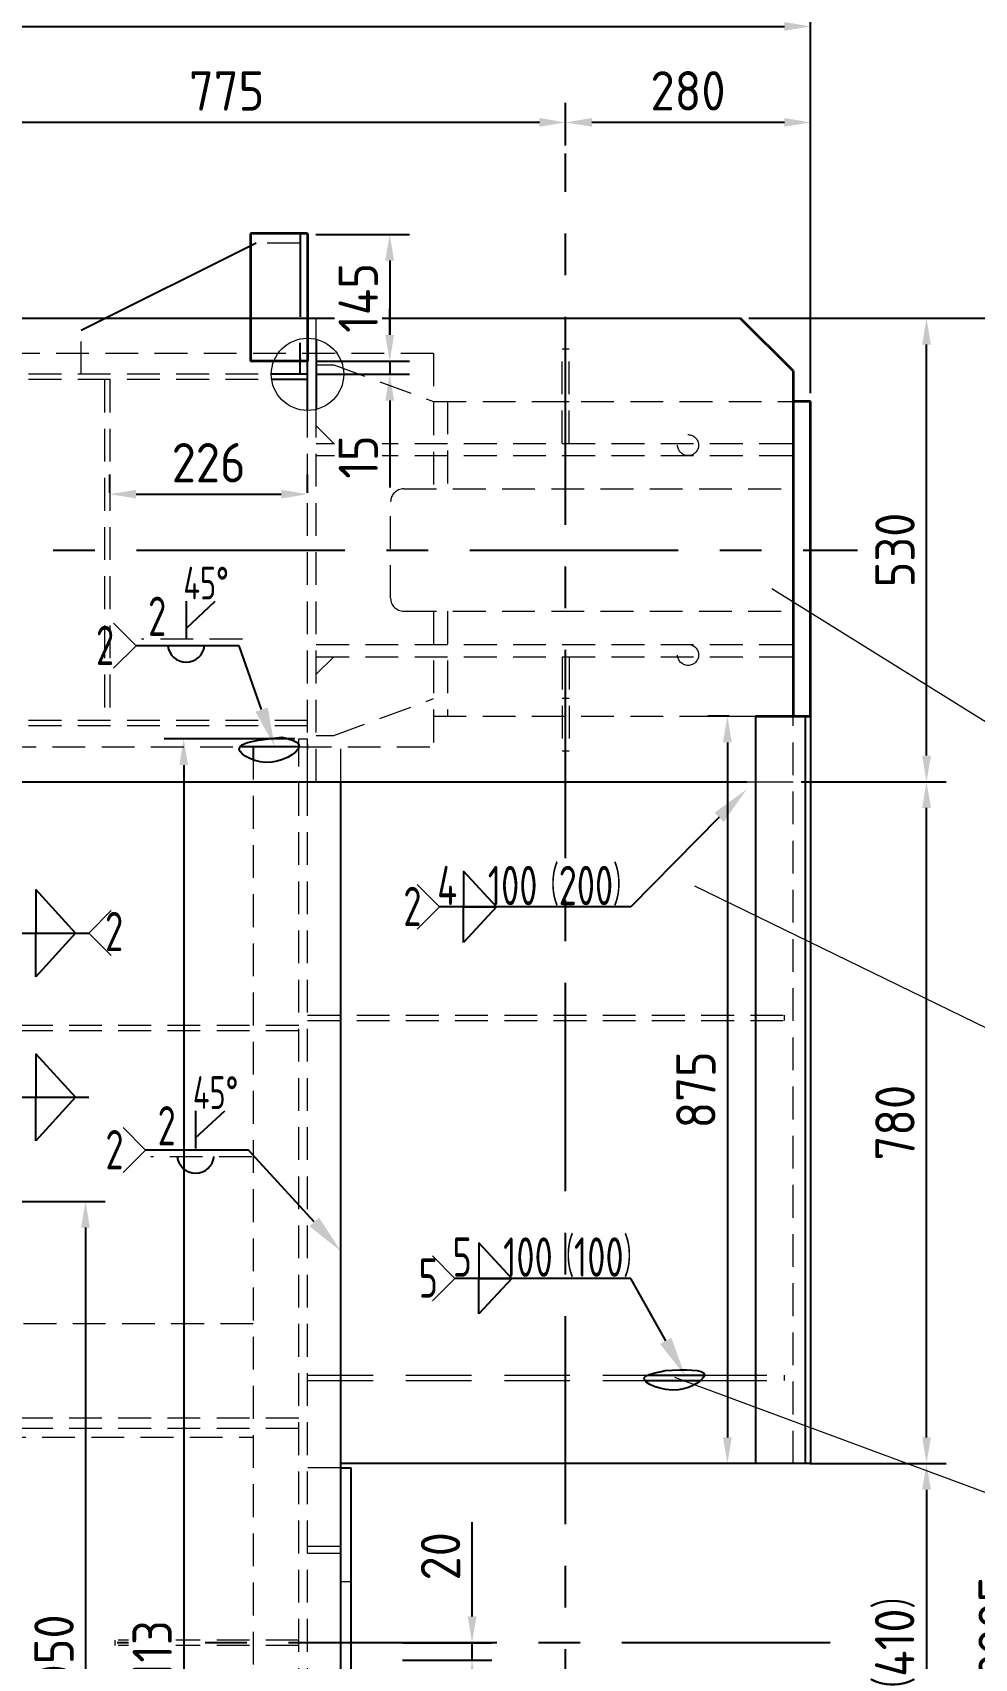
# Model space of a CAD drawing. Header units: millimetres. Extents: x 1747 to 2588, y -325 to 269.
# Drawn here: x 1989.5 to 2061.3, y 24 to 148 of the extents above; entities that cross this region are included whole.
import ezdxf
from ezdxf import colors
from ezdxf.entities.mleader import LeaderData, LeaderLine
from ezdxf.math import Vec2, Vec3

# ---------------------------------------------------------------- set-up
doc = ezdxf.new("R2010")
doc.units = ezdxf.units.MM
for name, pattern in [('CENTER', [50.8, 31.75, -6.35, 6.35, -6.35]), ('DASHED', [0.75, 0.5, -0.25]), ('DASHED2', [9.525, 6.35, -3.175]), ('PHANTOM', [2.5, 1.25, -0.25, 0.25, -0.25, 0.25, -0.25])]:
    doc.linetypes.add(name, pattern=pattern)
for name, color, linetype, lineweight in [('1粗实线', 7, 'Continuous', 35), ('4虚线', 2, 'DASHED', 18), ('5双点画线', 4, 'PHANTOM', 18), ('6标注', 6, 'Continuous', 18), ('虚线', 3, 'DASHED2', 25)]:
    doc.layers.add(name, color=color, linetype=linetype, lineweight=lineweight)
doc.layers.add('2细实线', color=3, linetype='Continuous')
doc.layers.add('3中心线', color=1, linetype='CENTER')
doc.styles.get("Standard").update_dxf_attribs({"font": 'ISOCP.SHX', "bigfont": 'gbcbig.shx'})
doc.styles.add('wh_1', font='isocp.shx', dxfattribs={"bigfont": 'gbcbig.shx'})
doc.dimstyles.new('ISO-15', dxfattribs={"dimtxt": 3, "dimasz": 2, "dimexe": 1.5, "dimexo": 0.625, "dimgap": 0.9, "dimtad": 1, "dimlfac": 15, "dimdsep": 46, "dimtxsty": 'wh_1', "dimcen": 2.5, "dimadec": 0, "dimazin": 0, "dimtfac": 1, "dimtmove": 0, "dimatfit": 3, "dimfxl": 0.2, "dimtfill": 1, "dimarcsym": 0})

# ---------------------------------------------------------------- blocks, each defined once
blk = doc.blocks.new('*D386')
at = {"layer": '6标注', "color": 0, "lineweight": -2, "transparency": 16777216}
for p, q in [((2022.99, 27.18), (2022.99, 34.36)), ((2017.69, 25.18), (2024.49, 25.18)), ((2022.99, 23.84), (2022.99, 25.18)), ((2017.69, 23.84), (2024.49, 23.84)), ((2022.99, 21.84), (2022.99, 19.84))]:
    blk.add_line(p, q, dxfattribs=at)
at = {"layer": '6标注', "color": 0, "transparency": 16777216}
for points in [[(2022.66, 27.18), (2023.33, 27.18), (2022.99, 25.18)], [(2022.66, 21.84), (2023.33, 21.84), (2022.99, 23.84)]]:
    blk.add_solid(points, dxfattribs=at)
at = {"layer": 'Defpoints', "color": 0, "transparency": 16777216}
for p in [(2017.06, 25.18), (2022.99, 25.18), (2017.06, 23.84)]:
    blk.add_point(p, dxfattribs=at)
at = {"layer": '6标注', "color": 0, "transparency": 16777216, "insert": (2020.59, 31.77), "char_height": 3, "attachment_point": 5, "rotation": 90, "style": 'wh_1', "bg_fill": 3, "box_fill_scale": 1.1, "bg_fill_color": 256, "bg_fill_true_color": 13158600, "bg_fill_transparency": 0}
blk.add_mtext('20', dxfattribs=at)
blk = doc.blocks.new('*D383')
at = {"layer": '6标注', "color": 0, "lineweight": -2, "ltscale": 0.2, "transparency": 16777216}
for p, q in [((2048.74, 38.84), (2059.12, 38.84)), ((2057.62, 36.84), (2057.62, 13.51)), ((2048.74, 11.51), (2059.12, 11.51))]:
    blk.add_line(p, q, dxfattribs=at)
at = {"layer": '6标注', "color": 0, "ltscale": 0.2, "transparency": 16777216}
for points in [[(2057.29, 36.84), (2057.96, 36.84), (2057.62, 38.84)], [(2057.29, 13.51), (2057.96, 13.51), (2057.62, 11.51)]]:
    blk.add_solid(points, dxfattribs=at)
at = {"layer": 'Defpoints', "color": 0, "ltscale": 0.2, "transparency": 16777216}
for p in [(2048.12, 38.84), (2048.12, 11.51), (2057.62, 11.51)]:
    blk.add_point(p, dxfattribs=at)
at = {"layer": '6标注', "color": 0, "ltscale": 0.2, "transparency": 16777216, "insert": (2055.22, 25.18), "char_height": 3, "attachment_point": 5, "rotation": 90, "style": 'wh_1', "bg_fill": 3, "box_fill_scale": 1.1, "bg_fill_color": 256, "bg_fill_true_color": 13158600, "bg_fill_transparency": 0}
blk.add_mtext('（410）', dxfattribs=at)
blk = doc.blocks.new('*D316')
at = {"layer": '6标注', "color": 0, "lineweight": -2, "ltscale": 0.2, "transparency": 16777216}
for p, q in [((2048.08, 90.84), (2059.12, 90.84)), ((2057.62, 40.84), (2057.62, 88.84)), ((2048.74, 38.84), (2059.12, 38.84))]:
    blk.add_line(p, q, dxfattribs=at)
at = {"layer": '6标注', "color": 0, "ltscale": 0.2, "transparency": 16777216}
for points in [[(2057.29, 88.84), (2057.96, 88.84), (2057.62, 90.84)], [(2057.29, 40.84), (2057.96, 40.84), (2057.62, 38.84)]]:
    blk.add_solid(points, dxfattribs=at)
at = {"layer": 'Defpoints', "color": 0, "ltscale": 0.2, "transparency": 16777216}
for p in [(2047.45, 90.84), (2057.62, 90.84), (2048.12, 38.84)]:
    blk.add_point(p, dxfattribs=at)
at = {"layer": '6标注', "color": 0, "ltscale": 0.2, "transparency": 16777216, "insert": (2055.22, 64.84), "char_height": 3, "attachment_point": 5, "rotation": 90, "style": 'wh_1', "bg_fill": 3, "box_fill_scale": 1.1, "bg_fill_color": 256, "bg_fill_true_color": 13158600, "bg_fill_transparency": 0}
blk.add_mtext('780', dxfattribs=at)
blk = doc.blocks.new('*D317')
at = {"layer": '6标注', "color": 0, "lineweight": -2, "ltscale": 0.2, "transparency": 16777216}
for p, q in [((2048.74, 126.18), (2059.12, 126.18)), ((2057.62, 92.84), (2057.62, 124.18)), ((2048.08, 90.84), (2059.12, 90.84))]:
    blk.add_line(p, q, dxfattribs=at)
at = {"layer": '6标注', "color": 0, "ltscale": 0.2, "transparency": 16777216}
for points in [[(2057.29, 124.18), (2057.96, 124.18), (2057.62, 126.18)], [(2057.29, 92.84), (2057.96, 92.84), (2057.62, 90.84)]]:
    blk.add_solid(points, dxfattribs=at)
at = {"layer": 'Defpoints', "color": 0, "ltscale": 0.2, "transparency": 16777216}
for p in [(2048.12, 126.18), (2057.62, 126.18), (2047.45, 90.84)]:
    blk.add_point(p, dxfattribs=at)
at = {"layer": '6标注', "color": 0, "ltscale": 0.2, "transparency": 16777216, "insert": (2055.22, 108.51), "char_height": 3, "attachment_point": 5, "rotation": 90, "style": 'wh_1', "bg_fill": 3, "box_fill_scale": 1.1, "bg_fill_color": 256, "bg_fill_true_color": 13158600, "bg_fill_transparency": 0}
blk.add_mtext('530', dxfattribs=at)
blk = doc.blocks.new('*D326')
at = {"layer": '6标注', "color": 0, "lineweight": -2, "ltscale": 0.2, "transparency": 16777216}
for p, q in [((2030.12, 139.36), (2030.12, 142.62)), ((2048.79, 120.47), (2048.79, 142.62)), ((2046.79, 141.12), (2032.12, 141.12))]:
    blk.add_line(p, q, dxfattribs=at)
at = {"layer": '6标注', "color": 0, "ltscale": 0.2, "transparency": 16777216}
for points in [[(2032.12, 141.46), (2032.12, 140.79), (2030.12, 141.12)], [(2046.79, 141.46), (2046.79, 140.79), (2048.79, 141.12)]]:
    blk.add_solid(points, dxfattribs=at)
at = {"layer": 'Defpoints', "color": 0, "ltscale": 0.2, "transparency": 16777216}
for p in [(2030.12, 141.12), (2030.12, 138.74), (2048.79, 119.84)]:
    blk.add_point(p, dxfattribs=at)
at = {"layer": '6标注', "color": 0, "ltscale": 0.2, "transparency": 16777216, "insert": (2039.45, 143.53), "char_height": 3, "attachment_point": 5, "style": 'wh_1', "bg_fill": 3, "box_fill_scale": 1.1, "bg_fill_color": 256, "bg_fill_true_color": 13158600, "bg_fill_transparency": 0}
blk.add_mtext('280', dxfattribs=at)
blk = doc.blocks.new('*D327')
at = {"layer": '6标注', "color": 0, "lineweight": -2, "ltscale": 0.2, "transparency": 16777216}
for p, q in [((1978.45, 139.36), (1978.45, 142.62)), ((2030.12, 139.36), (2030.12, 142.62)), ((2028.12, 141.12), (1980.45, 141.12))]:
    blk.add_line(p, q, dxfattribs=at)
at = {"layer": '6标注', "color": 0, "ltscale": 0.2, "transparency": 16777216}
for points in [[(1980.45, 141.46), (1980.45, 140.79), (1978.45, 141.12)], [(2028.12, 141.46), (2028.12, 140.79), (2030.12, 141.12)]]:
    blk.add_solid(points, dxfattribs=at)
at = {"layer": 'Defpoints', "color": 0, "ltscale": 0.2, "transparency": 16777216}
for p in [(1978.45, 141.12), (1978.45, 138.74), (2030.12, 138.74)]:
    blk.add_point(p, dxfattribs=at)
at = {"layer": '6标注', "color": 0, "ltscale": 0.2, "transparency": 16777216, "insert": (2004.29, 143.52), "char_height": 3, "attachment_point": 5, "style": 'wh_1', "bg_fill": 3, "box_fill_scale": 1.1, "bg_fill_color": 256, "bg_fill_true_color": 13158600, "bg_fill_transparency": 0}
blk.add_mtext('775', dxfattribs=at)
blk = doc.blocks.new('*D332')
at = {"layer": '6标注', "color": 0, "lineweight": -2, "ltscale": 0.2, "transparency": 16777216}
for p, q in [((1822.12, 120.47), (1822.12, 149.94)), ((2048.79, 123.02), (2048.79, 149.94)), ((1824.12, 148.44), (2046.79, 148.44))]:
    blk.add_line(p, q, dxfattribs=at)
at = {"layer": '6标注', "color": 0, "ltscale": 0.2, "transparency": 16777216}
for points in [[(1824.12, 148.78), (1824.12, 148.11), (1822.12, 148.44)], [(2046.79, 148.78), (2046.79, 148.11), (2048.79, 148.44)]]:
    blk.add_solid(points, dxfattribs=at)
at = {"layer": 'Defpoints', "color": 0, "ltscale": 0.2, "transparency": 16777216}
for p in [(2048.79, 148.44), (2048.79, 122.39), (1822.12, 119.84)]:
    blk.add_point(p, dxfattribs=at)
at = {"layer": '6标注', "color": 0, "ltscale": 0.2, "transparency": 16777216, "insert": (1935.45, 150.84), "char_height": 3, "attachment_point": 5, "style": 'wh_1', "bg_fill": 3, "box_fill_scale": 1.1, "bg_fill_color": 256, "bg_fill_true_color": 13158600, "bg_fill_transparency": 0}
blk.add_mtext('3400', dxfattribs=at)
blk = doc.blocks.new('*D333')
at = {"layer": '6标注', "color": 0, "lineweight": -2, "ltscale": 0.2, "transparency": 16777216}
for p, q in [((2044.08, 126.18), (2066.98, 126.18)), ((2065.48, 124.18), (2065.48, -71.49)), ((2048.74, -73.49), (2066.98, -73.49))]:
    blk.add_line(p, q, dxfattribs=at)
at = {"layer": '6标注', "color": 0, "ltscale": 0.2, "transparency": 16777216}
for points in [[(2065.14, 124.18), (2065.81, 124.18), (2065.48, 126.18)], [(2065.14, -71.49), (2065.81, -71.49), (2065.48, -73.49)]]:
    blk.add_solid(points, dxfattribs=at)
at = {"layer": 'Defpoints', "color": 0, "ltscale": 0.2, "transparency": 16777216}
for p in [(2043.45, 126.18), (2048.12, -73.49), (2065.48, -73.49)]:
    blk.add_point(p, dxfattribs=at)
at = {"layer": '6标注', "color": 0, "ltscale": 0.2, "transparency": 16777216, "insert": (2063.08, 26.34), "char_height": 3, "attachment_point": 5, "rotation": 90, "style": 'wh_1', "bg_fill": 3, "box_fill_scale": 1.1, "bg_fill_color": 256, "bg_fill_true_color": 13158600, "bg_fill_transparency": 0}
blk.add_mtext('2995', dxfattribs=at)
blk = doc.blocks.new('*D357')
at = {"layer": '6标注', "color": 0, "lineweight": -2, "ltscale": 0.2, "transparency": 16777216}
for p, q in [((1958.11, 58.84), (1995.04, 58.84)), ((1993.54, 56.84), (1993.54, -9.16)), ((1959.76, -11.16), (1995.04, -11.16))]:
    blk.add_line(p, q, dxfattribs=at)
at = {"layer": '6标注', "color": 0, "ltscale": 0.2, "transparency": 16777216}
for points in [[(1993.2, 56.84), (1993.87, 56.84), (1993.54, 58.84)], [(1993.2, -9.16), (1993.87, -9.16), (1993.54, -11.16)]]:
    blk.add_solid(points, dxfattribs=at)
at = {"layer": 'Defpoints', "color": 0, "ltscale": 0.2, "transparency": 16777216}
for p in [(1957.49, 58.84), (1959.14, -11.16), (1993.54, -11.16)]:
    blk.add_point(p, dxfattribs=at)
at = {"layer": '6标注', "color": 0, "ltscale": 0.2, "transparency": 16777216, "insert": (1991.14, 23.84), "char_height": 3, "attachment_point": 5, "rotation": 90, "style": 'wh_1', "bg_fill": 3, "box_fill_scale": 1.1, "bg_fill_color": 256, "bg_fill_true_color": 13158600, "bg_fill_transparency": 0}
blk.add_mtext('1050', dxfattribs=at)
blk = doc.blocks.new('*D15')
at = {"layer": '6标注', "color": 0, "lineweight": -2, "ltscale": 0.2, "transparency": 16777216}
for p, q in [((2016.72, 124.91), (2016.72, 126.91)), ((2011.08, 122.91), (2018.22, 122.91)), ((2016.72, 122.91), (2016.72, 121.91)), ((2011.08, 121.91), (2018.22, 121.91)), ((2016.72, 119.91), (2016.72, 113.29))]:
    blk.add_line(p, q, dxfattribs=at)
at = {"layer": '6标注', "color": 0, "ltscale": 0.2, "transparency": 16777216}
for points in [[(2016.38, 124.91), (2017.05, 124.91), (2016.72, 122.91)], [(2016.38, 119.91), (2017.05, 119.91), (2016.72, 121.91)]]:
    blk.add_solid(points, dxfattribs=at)
at = {"layer": 'Defpoints', "color": 0, "ltscale": 0.2, "transparency": 16777216}
for p in [(2010.45, 122.91), (2016.72, 122.91), (2010.45, 121.91)]:
    blk.add_point(p, dxfattribs=at)
at = {"layer": '6标注', "color": 0, "ltscale": 0.2, "transparency": 16777216, "insert": (2014.32, 115.6), "char_height": 3, "attachment_point": 5, "rotation": 90, "style": 'wh_1', "bg_fill": 3, "box_fill_scale": 1.1, "bg_fill_color": 256, "bg_fill_true_color": 13158600, "bg_fill_transparency": 0}
blk.add_mtext('15', dxfattribs=at)
blk = doc.blocks.new('*D16')
at = {"layer": '6标注', "color": 0, "lineweight": -2, "ltscale": 0.2, "transparency": 16777216}
for p, q in [((2011.08, 132.58), (2018.22, 132.58)), ((2016.72, 130.58), (2016.72, 124.91)), ((2011.08, 122.91), (2018.22, 122.91))]:
    blk.add_line(p, q, dxfattribs=at)
at = {"layer": '6标注', "color": 0, "ltscale": 0.2, "transparency": 16777216}
for points in [[(2016.38, 130.58), (2017.05, 130.58), (2016.72, 132.58)], [(2016.38, 124.91), (2017.05, 124.91), (2016.72, 122.91)]]:
    blk.add_solid(points, dxfattribs=at)
at = {"layer": 'Defpoints', "color": 0, "ltscale": 0.2, "transparency": 16777216}
for p in [(2010.45, 132.58), (2010.45, 122.91), (2016.72, 122.91)]:
    blk.add_point(p, dxfattribs=at)
at = {"layer": '6标注', "color": 7, "ltscale": 0.2, "transparency": 16777216, "insert": (2014.32, 127.74), "char_height": 3, "attachment_point": 5, "rotation": 90, "style": 'wh_1', "bg_fill": 3, "box_fill_scale": 1.1, "bg_fill_color": 256, "bg_fill_true_color": 13158600, "bg_fill_transparency": 0}
blk.add_mtext('145', dxfattribs=at)
blk = doc.blocks.new('*D19')
at = {"layer": '6标注', "color": 0, "lineweight": -2, "ltscale": 0.2, "transparency": 16777216}
for p, q in [((1995.39, 112.86), (1995.39, 114.27)), ((2010.45, 112.86), (2010.45, 114.27)), ((1997.39, 112.77), (2008.45, 112.77))]:
    blk.add_line(p, q, dxfattribs=at)
at = {"layer": '6标注', "color": 0, "ltscale": 0.2, "transparency": 16777216}
for points in [[(1997.39, 113.1), (1997.39, 112.44), (1995.39, 112.77)], [(2008.45, 113.1), (2008.45, 112.44), (2010.45, 112.77)]]:
    blk.add_solid(points, dxfattribs=at)
at = {"layer": 'Defpoints', "color": 0, "ltscale": 0.2, "transparency": 16777216}
for p in [(1995.39, 112.24), (2010.45, 112.77), (2010.45, 112.24)]:
    blk.add_point(p, dxfattribs=at)
at = {"layer": '6标注', "color": 0, "ltscale": 0.2, "transparency": 16777216, "insert": (2002.92, 115.17), "char_height": 3, "attachment_point": 5, "style": 'wh_1', "bg_fill": 3, "box_fill_scale": 1.1, "bg_fill_color": 256, "bg_fill_true_color": 13158600, "bg_fill_transparency": 0}
blk.add_mtext('226', dxfattribs=at)
blk = doc.blocks.new('*D419')
at = {"layer": '2细实线', "color": 0, "lineweight": -2, "transparency": 16777216}
for p, q in [((2042.58, 95.84), (2040.95, 95.84)), ((2042.45, 93.84), (2042.45, 40.84)), ((2042.58, 38.84), (2040.95, 38.84))]:
    blk.add_line(p, q, dxfattribs=at)
at = {"layer": '2细实线', "color": 0, "transparency": 16777216}
for points in [[(2042.11, 93.84), (2042.78, 93.84), (2042.45, 95.84)], [(2042.11, 40.84), (2042.78, 40.84), (2042.45, 38.84)]]:
    blk.add_solid(points, dxfattribs=at)
at = {"layer": 'Defpoints', "color": 0, "transparency": 16777216}
for p in [(2043.21, 95.84), (2042.45, 38.84), (2043.21, 38.84)]:
    blk.add_point(p, dxfattribs=at)
at = {"layer": '2细实线', "color": 0, "transparency": 16777216, "insert": (2040.05, 67.34), "char_height": 3, "attachment_point": 5, "rotation": 90, "style": 'wh_1', "bg_fill": 3, "box_fill_scale": 1.1, "bg_fill_color": 256, "bg_fill_true_color": 13158600, "bg_fill_transparency": 0}
blk.add_mtext('875', dxfattribs=at)
blk = doc.blocks.new('*D430')
at = {"layer": '6标注', "color": 0, "lineweight": -2, "transparency": 16777216}
for p, q in [((2009.49, 94.11), (1999.52, 94.11)), ((2001.02, 92.11), (2001.02, -44.76)), ((2009.49, -46.76), (1999.52, -46.76))]:
    blk.add_line(p, q, dxfattribs=at)
at = {"layer": '6标注', "color": 0, "transparency": 16777216}
for points in [[(2000.69, 92.11), (2001.35, 92.11), (2001.02, 94.11)], [(2000.69, -44.76), (2001.35, -44.76), (2001.02, -46.76)]]:
    blk.add_solid(points, dxfattribs=at)
at = {"layer": 'Defpoints', "color": 0, "transparency": 16777216}
for p in [(2010.12, 94.11), (2001.02, -46.76), (2010.12, -46.76)]:
    blk.add_point(p, dxfattribs=at)
at = {"layer": '6标注', "color": 0, "transparency": 16777216, "insert": (1998.62, 23.68), "char_height": 3, "attachment_point": 5, "rotation": 90, "style": 'wh_1', "bg_fill": 3, "box_fill_scale": 1.1, "bg_fill_color": 256, "bg_fill_true_color": 13158600, "bg_fill_transparency": 0}
blk.add_mtext('2113', dxfattribs=at)

msp = doc.modelspace()

# ---------------------------------------------------------------- linework, layer by layer
at = {"color": 7, "linetype": 'Continuous'}
for p, q in [((2043.45298, 126.17687), (1827.45298, 126.17687)), ((2010.45298, 122.9102), (2009.11965, 122.9102)), ((1826.98632, 90.84354), (2043.91965, 90.84354)), ((2012.98632, 38.5102), (2012.98632, 90.84354)), ((2012.98632, 38.84354), (2012.98632, 90.84354)), ((2036.14987, 45.17687), (2040.401, 45.17687)), ((2036.36754, 45.57687), (2040.6874, 45.57687)), ((2048.78631, 38.84354), (2012.98632, 38.84354)), ((2012.98632, 38.5102), (2013.78632, 38.5102)), ((2012.98632, 11.84354), (2012.98632, 38.5102)), ((2013.78632, 11.84354), (2013.78632, 38.5102))]:
    msp.add_line(p, q, dxfattribs=at)
for p, q in [((2001.2014, 104.60497), (2001.2014, 101.71596)), ((2001.2014, 102.53149), (2003.42861, 104.60497)), ((2001.92435, 65.75234), (2001.92435, 62.86333)), ((2001.92435, 63.67886), (2004.15156, 65.75234))]:
    msp.add_line(p, q)
at = {"ltscale": 0.2}
for p, q in [((2009.81142, 93.5102), (2005.30942, 93.5102)), ((2006.31965, 93.5102), (2006.31965, 92.53302))]:
    msp.add_line(p, q, dxfattribs=at)
at = {"ltscale": 0.2, "flags": 128}
for points in [[(2022.33325, 84.00865), (2022.33325, 81.30014), (2024.86026, 81.30014), (2022.33325, 84.00865)], [(1989.74698, 82.62442), (1989.74698, 79.29586), (1992.77098, 79.29586), (1989.74698, 82.62442)], [(2022.33325, 78.59163), (2022.33325, 81.30014), (2024.86026, 81.30014), (2022.33325, 78.59163)], [(1989.74698, 75.9673), (1989.74698, 79.29586), (1992.77098, 79.29586), (1989.74698, 75.9673)], [(1989.74698, 70.09998), (1989.74698, 66.77142), (1992.77098, 66.77142), (1989.74698, 70.09998)], [(1989.74698, 63.44286), (1989.74698, 66.77142), (1992.77098, 66.77142), (1989.74698, 63.44286)], [(2023.4995, 55.6747), (2023.4995, 52.96618), (2026.02652, 52.96618), (2023.4995, 55.6747)], [(2023.4995, 50.25767), (2023.4995, 52.96618), (2026.02652, 52.96618), (2023.4995, 50.25767)]]:
    msp.add_lwpolyline(points, dxfattribs=at)
for centre in [(2001.20694, 101.3627), (2001.92989, 62.39968)]:
    msp.add_arc(centre, 1.40757, 186.0470255, 353.9529745)
at = {"layer": '2细实线', "ltscale": 0.2}
for points in [[(2008.50829, 94.23549), (2005.25106, 93.30695), (2007.72994, 92.3303), (2009.78632, 93.69175), (2008.50829, 94.23549)], [(2037.71543, 45.93096), (2036.11886, 45.37973), (2038.72355, 44.46597), (2040.69152, 45.61093), (2037.71543, 45.93096)]]:
    msp.add_spline(points, degree=3, dxfattribs=at)
at = {"layer": '3中心线', "ltscale": 0.5}
for p, q in [((2030.11965, -118.18095), (2030.11965, 138.73908)), ((1819.6266, 108.5102), (2052.3553, 108.5102)), ((2050.26939, 25.17687), (1995.96061, 25.17687))]:
    msp.add_line(p, q, dxfattribs=at)
at = {"layer": '4虚线', "ltscale": 5}
for p, q in [((1993.21965, 121.9102), (1993.21965, 125.24354)), ((2010.45298, 124.66795), (2010.45298, 126.17687)), ((2011.11965, 124.58616), (2011.11965, 126.17687)), ((2020.05298, 123.5102), (1863.51965, 123.5102)), ((2020.05298, 123.5102), (2020.05298, 113.17687)), ((2029.85298, 123.84354), (2030.38632, 123.84354)), ((2029.85298, 116.64354), (2029.85298, 123.84354)), ((2030.38632, 116.64354), (2030.38632, 123.84354)), ((2010.45298, 121.9102), (1873.11965, 121.9102)), ((2011.11965, 122.64354), (2012.45298, 122.64354)), ((2012.45298, 122.64354), (2020.05298, 119.84354)), ((2047.45298, 38.84354), (2047.45298, 122.17687)), ((2010.45298, 121.5102), (1873.11965, 121.5102)), ((2010.45298, 90.84354), (2010.45298, 119.15246)), ((2011.11965, 90.84354), (2011.11965, 119.23425)), ((2020.05298, 119.84354), (2047.45298, 119.84354)), ((2021.11965, 119.84354), (2021.11965, 113.17687)), ((2029.85298, 119.84354), (2030.38632, 119.84354)), ((2011.11965, 117.97687), (2012.45298, 116.64354)), ((2011.11965, 116.64354), (2047.45298, 116.64354)), ((2011.11965, 115.7102), (2047.45298, 115.7102)), ((2017.78632, 113.17687), (2047.45298, 113.17687)), ((2016.78632, 104.84354), (2016.78632, 112.17687)), ((2017.78632, 103.84354), (2047.45298, 103.84354)), ((2020.05298, 103.84354), (2020.05298, 93.5102)), ((2021.11965, 103.84354), (2021.11965, 95.84354)), ((2005.49086, 101.71596), (1997.80014, 101.71596)), ((2011.11965, 101.3102), (2047.45298, 101.3102)), ((2011.11965, 100.37687), (2047.45298, 100.37687)), ((2012.45298, 100.37687), (2011.11965, 99.04354)), ((2029.85298, 100.37687), (2029.85298, 93.17687)), ((2030.38632, 100.37687), (2030.38632, 93.17687)), ((2012.45298, 94.37687), (2020.05298, 97.17687)), ((2030.38632, 97.17687), (2029.85298, 97.17687)), ((2010.45298, 95.5102), (1873.11965, 95.5102)), ((2020.05298, 95.84354), (2047.45298, 95.84354)), ((2010.45298, 95.1102), (1873.11965, 95.1102)), ((2011.11965, 94.37687), (2012.45298, 94.37687)), ((1863.51965, 93.5102), (2020.05298, 93.5102)), ((2006.31965, 93.5102), (2006.31965, -42.82313)), ((2009.78632, 94.1102), (2010.45298, 94.1102)), ((2009.78632, -46.75646), (2009.78632, 94.1102)), ((2010.45298, -46.75646), (2010.45298, 94.1102)), ((2010.45298, 93.7102), (2010.45298, 93.3102)), ((2012.98632, 90.84354), (2012.98632, 93.5102)), ((2030.38632, 93.17687), (2029.85298, 93.17687)), ((2012.98632, 90.84354), (2043.91965, 90.84354)), ((2043.91965, 90.84354), (2047.45298, 90.84354)), ((2009.78632, 72.24354), (1925.78632, 72.24354)), ((2010.45298, 73.04354), (2046.78632, 73.04354)), ((2010.45298, 72.64354), (2046.78632, 72.64354)), ((2046.78632, 73.04354), (2046.78632, 72.64354)), ((2009.78632, 71.84354), (1925.78632, 71.84354)), ((2006.2138, 62.24225), (1998.52308, 62.24225)), ((2006.31965, 49.5102), (1929.31965, 49.5102)), ((2009.78632, 42.3102), (1925.78632, 42.3102)), ((2009.78632, 41.5102), (1925.78632, 41.5102)), ((1978.98632, 40.84354), (2006.31965, 40.84354)), ((2012.98632, 38.5102), (2010.45298, 38.5102)), ((2012.98632, 32.5102), (2010.45298, 32.5102)), ((2012.98632, 31.97687), (2010.45298, 31.97687)), ((2012.98632, 29.84354), (2013.78632, 29.84354)), ((1995.78632, 24.97687), (1995.78632, 25.37687)), ((2009.78632, 25.37687), (1995.78632, 25.37687)), ((2009.78632, 24.97687), (1995.78632, 24.97687))]:
    msp.add_line(p, q, dxfattribs=at)
at = {"layer": '4虚线', "ltscale": 10}
for p, q in [((2010.45298, 45.57687), (2046.78632, 45.57687)), ((2010.45298, 45.17687), (2046.78632, 45.17687)), ((2046.78632, 45.57687), (2046.78632, 45.17687))]:
    msp.add_line(p, q, dxfattribs=at)
at = {"layer": '4虚线', "ltscale": 5}
for centre in [(2039.45298, 116.5102), (2039.45298, 100.5102)]:
    msp.add_circle(centre, 0.8, dxfattribs=at)
for centre, start, end in [((2017.78632, 112.17687), 90, 180), ((2017.78632, 104.84354), 180, 270)]:
    msp.add_arc(centre, 1, start, end, dxfattribs=at)
at = {"layer": '5双点画线', "linetype": 'PHANTOM', "ltscale": 5}
msp.add_line((1827.45298, 126.17687), (2043.45298, 126.17687), dxfattribs=at)
at = {"layer": '6标注', "ltscale": 0.2}
for p, q in [((1995.67263, 102.92289), (1997.38577, 101.20975)), ((1995.67263, 99.49661), (1997.38577, 101.20975)), ((2018.80376, 83.01328), (2020.51691, 81.30014)), ((1995.50204, 81.009), (1993.78889, 79.29586)), ((2018.80376, 79.587), (2020.51691, 81.30014)), ((1995.50204, 77.58271), (1993.78889, 79.29586)), ((1996.39557, 64.46342), (1998.10871, 62.75028)), ((1996.39557, 61.03713), (1998.10871, 62.75028)), ((2019.97002, 54.67933), (2021.68316, 52.96618)), ((2019.97002, 51.25304), (2021.68316, 52.96618))]:
    msp.add_line(p, q, dxfattribs=at)

# ---------------------------------------------------------------- texts
at = {"layer": '6标注', "style": 'wh_1', "width": 0.75}
for s, height, p in [('45°', 2.5, (2000.99787, 104.73833)), ('2', 3, (1998.31108, 101.95532)), ('45°', 2.5, (2001.72081, 65.8857)), ('2', 3, (1999.03402, 63.10269))]:
    msp.add_text(s, height=height, dxfattribs=at).set_placement(p)
at = {"layer": '6标注', "ltscale": 0.2, "style": 'wh_1', "width": 0.75}
for s, p in [('2', (1994.33648, 99.73796)), ('4', (2020.33569, 81.42309)), ('100（200）', (2024.19363, 81.42309)), ('2', (2017.75758, 79.82835)), ('2', (1995.03145, 77.91926)), ('2', (1995.05942, 61.27848)), ('5', (2021.50194, 53.08913)), ('100（100）', (2025.35988, 53.08913)), ('5', (2018.92384, 51.49439))]:
    msp.add_text(s, height=3, dxfattribs=at).set_placement(p)

# ---------------------------------------------------------------- leaders
at = {"layer": '6标注', "ltscale": 0.2}
ml = msp.add_multileader_mtext('Standard', dxfattribs=at)
ml.set_content('')
ml.set_leader_properties()
ml.build(insert=Vec2(0, 0))
ml.multileader.update_dxf_attribs({"text_right_attachment_type": 6, "dogleg_length": 0, "arrow_head_size": 3})
ctx = ml.context
ctx.base_point, ctx.char_height, ctx.arrow_head_size, ctx.landing_gap_size, ctx.plane_origin = Vec3(1997.38577, 101.20975), 0.18, 3, 0.09, Vec3(2010.37289, 84.93407)
ctx.right_attachment, ctx.text_align_type = 6, 2
notes = []
notes.append((ctx, [(1, (1, 1, 0), (1997.38577, 101.20975), (-1, 0), 0, [(0, [(2007.95591, 93.5102), (2005.24265, 101.20975)], 0, [])])]))
ctx.mtext, ml.multileader.dxf.content_type = None, 0
ml = msp.add_multileader_mtext('Standard', dxfattribs=at)
ml.set_content('')
ml.set_leader_properties()
ml.build(insert=Vec2(0, 0))
ml.multileader.update_dxf_attribs({"text_right_attachment_type": 6, "dogleg_length": 0, "arrow_head_size": 3})
ctx = ml.context
ctx.base_point, ctx.char_height, ctx.arrow_head_size, ctx.landing_gap_size, ctx.plane_origin = Vec3(2020.51691, 81.30014), 0.18, 3, 0.09, Vec3(2040.23296, 65.02446)
ctx.right_attachment, ctx.text_align_type = 6, 2
notes.append((ctx, [(1, (1, 1, 0), (2020.51691, 81.30014), (-1, 0), 0, [(0, [(2043.91965, 90.2657), (2035.10272, 81.30014)], 0, [])])]))
ctx.mtext, ml.multileader.dxf.content_type = None, 0
ml = msp.add_multileader_mtext('Standard', dxfattribs=at)
ml.set_content('')
ml.set_leader_properties()
ml.build(insert=Vec2(0, 0))
ml.multileader.update_dxf_attribs({"text_right_attachment_type": 6, "dogleg_length": 0, "arrow_head_size": 3})
ctx = ml.context
ctx.base_point, ctx.char_height, ctx.arrow_head_size, ctx.landing_gap_size, ctx.plane_origin = Vec3(1993.78889, 79.29586), 0.18, 3, 0.09, Vec3(1979.91349, 95.57154)
ctx.right_attachment = 6
notes.append((ctx, [(0, (1, 1, 0), (1993.78889, 79.29586), (1, 0), 0, [(0, [(1979.98632, 86.99349), (1985.04372, 79.29586)], 0, [])])]))
ctx.mtext, ml.multileader.dxf.content_type = None, 0
ml = msp.add_multileader_mtext('Standard', dxfattribs=at)
ml.set_content('')
ml.set_leader_properties()
ml.build(insert=Vec2(0, 0))
ml.multileader.update_dxf_attribs({"text_right_attachment_type": 6, "dogleg_length": 0, "arrow_head_size": 3})
ctx = ml.context
ctx.base_point, ctx.char_height, ctx.arrow_head_size, ctx.landing_gap_size, ctx.plane_origin = Vec3(1993.78889, 66.77142), 0.18, 3, 0.09, Vec3(1979.91349, 83.0471)
ctx.right_attachment = 6
notes.append((ctx, [(0, (1, 1, 0), (1993.78889, 66.77142), (1, 0), 0, [(0, [(1979.98632, 61.2401), (1985.04372, 66.77142)], 0, [])])]))
ctx.mtext, ml.multileader.dxf.content_type = None, 0
ml = msp.add_multileader_mtext('Standard', dxfattribs=at)
ml.set_content('')
ml.set_leader_properties()
ml.build(insert=Vec2(0, 0))
ml.multileader.update_dxf_attribs({"text_right_attachment_type": 6, "dogleg_length": 0, "arrow_head_size": 3})
ctx = ml.context
ctx.base_point, ctx.char_height, ctx.arrow_head_size, ctx.landing_gap_size, ctx.plane_origin = Vec3(1998.10871, 62.75028), 0.18, 3, 0.09, Vec3(2011.09583, 46.47459)
ctx.right_attachment, ctx.text_align_type = 6, 2
notes.append((ctx, [(1, (1, 1, 0), (1998.10871, 62.75028), (-1, 0), 0, [(0, [(2012.98632, 55.05073), (2005.9656, 62.75028)], 0, [])])]))
ctx.mtext, ml.multileader.dxf.content_type = None, 0
ml = msp.add_multileader_mtext('Standard', dxfattribs=at)
ml.set_content('')
ml.set_leader_properties()
ml.build(insert=Vec2(0, 0))
ml.multileader.update_dxf_attribs({"text_right_attachment_type": 6, "dogleg_length": 0, "arrow_head_size": 3})
ctx = ml.context
ctx.base_point, ctx.char_height, ctx.arrow_head_size, ctx.landing_gap_size, ctx.plane_origin = Vec3(2021.68316, 52.96618), 0.18, 3, 0.09, Vec3(2040.23296, 36.6905)
ctx.right_attachment, ctx.text_align_type = 6, 2
notes.append((ctx, [(1, (1, 1, 0), (2021.68316, 52.96618), (-1, 0), 0, [(0, [(2039.20565, 45.57687), (2035.10272, 52.96618)], 0, [])])]))
ctx.mtext, ml.multileader.dxf.content_type = None, 0
for ctx, leaders in notes:
    for number, flags, end, landing, length, lines in leaders:
        leader = LeaderData()
        leader.index, (leader.has_last_leader_line, leader.has_dogleg_vector, leader.attachment_direction) = number, flags
        leader.last_leader_point, leader.dogleg_vector, leader.dogleg_length = Vec3(end), Vec3(landing), length
        for number, points, colour, breaks in lines:
            line = LeaderLine()
            line.index, line.vertices, line.color, line.breaks = number, Vec3.list(points), colors.encode_raw_color(colour), breaks
            leader.lines.append(line)
        ctx.leaders.append(leader)

# ---------------------------------------------------------------- next in the draw order: dimensions: what is measured, and where the dimension line sits
at = {"layer": '6标注'}
for base, p1, p2, picture, middle in [((2001.01861, -46.75646), (2010.11965, 94.1102), (2010.11965, -46.75646), '*D430', (1998.61832, 23.67687)), ((2022.99193, 25.17687), (2017.06043, 23.84354), (2017.06043, 25.17687), '*D386', (2020.59163, 31.76614))]:
    dim = msp.add_linear_dim(base=base, p1=p1, p2=p2, angle=90, dimstyle='ISO-15', dxfattribs=at)
    dim.commit()
    dim.dimension.update_dxf_attribs({"geometry": picture, "text_midpoint": middle})
at = {"layer": '6标注', "ltscale": 0.2}
dim = msp.add_linear_dim(base=(1993.53718, -11.15646), p1=(1957.48898, 58.84354), p2=(1959.13707, -11.15646), angle=90, dimstyle='ISO-15', dxfattribs=at)
dim.commit()
dim.dimension.update_dxf_attribs({"geometry": '*D357', "text_midpoint": (1991.13718, 23.84354)})
dim = msp.add_linear_dim(base=(2057.62375, 11.5102), p1=(2048.11965, 38.84354), p2=(2048.11965, 11.5102), angle=90, text='（<>）', dimstyle='ISO-15', dxfattribs=at)
dim.commit()
dim.dimension.update_dxf_attribs({"geometry": '*D383', "text_midpoint": (2055.22375, 25.17687)})

# ---------------------------------------------------------------- next in the draw order: dimensions: what is measured, and where the dimension line sits
dim = msp.add_linear_dim(base=(2057.62375, 90.84354), p1=(2048.11965, 38.84354), p2=(2047.45298, 90.84354), angle=90, dimstyle='ISO-15', dxfattribs=at)
dim.commit()
dim.dimension.update_dxf_attribs({"geometry": '*D316', "text_midpoint": (2055.22375, 64.84354)})

# ---------------------------------------------------------------- next in the draw order: dimensions: what is measured, and where the dimension line sits
dim = msp.add_linear_dim(base=(2057.62375, 126.17687), p1=(2047.45298, 90.84354), p2=(2048.11965, 126.17687), angle=90, dimstyle='ISO-15', dxfattribs=at)
dim.commit()
dim.dimension.update_dxf_attribs({"geometry": '*D317', "text_midpoint": (2055.22375, 108.5102)})

# ---------------------------------------------------------------- next in the draw order: dimensions: what is measured, and where the dimension line sits
dim = msp.add_linear_dim(base=(2030.11965, 141.12494), p1=(2048.78631, 119.84354), p2=(2030.11965, 138.73908), dimstyle='ISO-15', dxfattribs=at)
dim.commit()
dim.dimension.update_dxf_attribs({"geometry": '*D326', "text_midpoint": (2039.45298, 143.52523)})

# ---------------------------------------------------------------- next in the draw order: dimensions: what is measured, and where the dimension line sits
dim = msp.add_linear_dim(base=(1978.45298, 141.12494), p1=(2030.11965, 138.73908), p2=(1978.45298, 138.73908), dimstyle='ISO-15', dxfattribs=at)
dim.commit()
dim.dimension.update_dxf_attribs({"geometry": '*D327', "text_midpoint": (2004.28632, 143.52494)})

# ---------------------------------------------------------------- next in the draw order: dimensions: what is measured, and where the dimension line sits
dim = msp.add_linear_dim(base=(2048.78631, 148.44362), p1=(1822.11965, 119.84354), p2=(2048.78631, 122.39355), dimstyle='ISO-15', dxfattribs=at)
dim.commit()
dim.dimension.update_dxf_attribs({"geometry": '*D332', "text_midpoint": (1935.45298, 150.84362)})

# ---------------------------------------------------------------- next in the draw order: linework, layer by layer
at = {"color": 7, "linetype": 'Continuous'}
for p, q in [((2006.55298, 131.9102), (1993.21965, 125.24354)), ((2010.45298, 132.57687), (2010.45298, 126.17687)), ((2009.88632, 121.9102), (2009.88632, 124.3242)), ((2010.45298, 119.15246), (2010.45298, 124.66795)), ((2011.11965, 124.58616), (2011.11965, 119.23425)), ((2010.45298, 121.9102), (2007.69523, 121.9102)), ((2010.45298, 121.5102), (2007.7244, 121.5102))]:
    msp.add_line(p, q, dxfattribs=at)
at = {"layer": '1粗实线'}
msp.add_line((2006.11965, 132.64354), (2006.11965, 122.9102), dxfattribs=at)
at = {"layer": '4虚线', "ltscale": 5}
for p, q in [((2009.88632, 131.9102), (2006.55298, 131.9102)), ((1994.98631, 121.5102), (1994.98631, 95.5102)), ((1995.38631, 121.5102), (1995.38631, 95.5102))]:
    msp.add_line(p, q, dxfattribs=at)
at = {"layer": '6标注', "ltscale": 0.2}
msp.add_circle((2010.45298, 121.9102), 2.75775, dxfattribs=at)

# ---------------------------------------------------------------- next in the draw order: dimensions: what is measured, and where the dimension line sits
dim = msp.add_linear_dim(base=(2065.47645, -73.4898), p1=(2043.45298, 126.17687), p2=(2048.11965, -73.4898), angle=90, dimstyle='ISO-15', dxfattribs=at)
dim.commit()
dim.dimension.update_dxf_attribs({"geometry": '*D333', "text_midpoint": (2063.07615, 26.34354)})

# ---------------------------------------------------------------- next in the draw order: linework, layer by layer
at = {"ltscale": 0.2}
for p, q in [((2048.78631, 119.84354), (2048.78631, 38.84354)), ((2044.58631, 95.84354), (2044.58631, 38.84354)), ((2048.38631, 95.84354), (2048.38631, 38.84354))]:
    msp.add_line(p, q, dxfattribs=at)
at = {"layer": '1粗实线'}
for p, q in [((2047.45298, 122.17687), (2043.45298, 126.17687)), ((2047.45298, 122.17687), (2047.45298, 119.84354)), ((2047.45298, 119.84354), (2047.45298, 95.84354)), ((2048.78631, 119.84354), (2047.45298, 119.84354)), ((2048.78631, 95.84354), (2048.78631, 119.84354)), ((2044.58631, 95.84354), (2048.78631, 95.84354)), ((2047.45298, 95.84354), (2048.78631, 95.84354))]:
    msp.add_line(p, q, dxfattribs=at)
at = {"layer": '4虚线', "ltscale": 5}
msp.add_line((2047.45298, 95.84354), (2047.45298, 103.84354), dxfattribs=at)
at = {"layer": '4虚线', "ltscale": 10}
msp.add_line((2043.91965, 90.84354), (2047.45298, 90.84354), dxfattribs=at)
at = {"layer": '6标注', "ltscale": 0.2, "flags": 128}
for points in [[(2045.83687, 105.57207), (2072.97292, 88.6759), (2078.35357, 88.6759)], [(2039.95205, 82.88899), (2072.97292, 66.81996), (2078.35357, 66.81996)], [(2038.42688, 45.43091), (2072.97292, 32.6183), (2078.35357, 32.6183)]]:
    msp.add_lwpolyline(points, dxfattribs=at)

# ---------------------------------------------------------------- next in the draw order: dimensions: what is measured, and where the dimension line sits
at = {"layer": '6标注', "ltscale": 0.2}
dim = msp.add_linear_dim(base=(2016.71724, 122.9102), p1=(2010.45298, 121.9102), p2=(2010.45298, 122.9102), angle=90, dimstyle='ISO-15', dxfattribs=at)
dim.commit()
dim.dimension.update_dxf_attribs({"geometry": '*D15', "text_midpoint": (2016.71724, 115.59807), "dimtype": 160})

# ---------------------------------------------------------------- next in the draw order: dimensions: what is measured, and where the dimension line sits
at = {"layer": '2细实线'}
dim = msp.add_linear_dim(base=(2042.44657, 38.84354), p1=(2043.20511, 95.84354), p2=(2043.20511, 38.84354), angle=90, text='875', dimstyle='ISO-15', dxfattribs=at)
dim.commit()
dim.dimension.update_dxf_attribs({"geometry": '*D419', "text_midpoint": (2040.04657, 67.34354)})
at = {"layer": '6标注', "ltscale": 0.2}
dim = msp.add_linear_dim(base=(2016.71724, 122.9102), p1=(2010.45298, 132.57687), p2=(2010.45298, 122.9102), angle=90, dimstyle='ISO-15', override={"dimclrt": 7}, dxfattribs=at)
dim.commit()
dim.dimension.update_dxf_attribs({"geometry": '*D16', "text_midpoint": (2014.31724, 127.74354)})
dim = msp.add_linear_dim(base=(2010.45298, 112.77081), p1=(1995.38631, 112.23619), p2=(2010.45298, 112.23619), dimstyle='ISO-15', dxfattribs=at)
dim.commit()
dim.dimension.update_dxf_attribs({"geometry": '*D19', "text_midpoint": (2002.91965, 115.17111)})

# ---------------------------------------------------------------- next in the draw order: linework, layer by layer
at = {"layer": '1粗实线'}
for p, q in [((2010.45298, 132.64354), (2006.11965, 132.64354)), ((2010.45298, 132.64354), (2010.45298, 122.9102)), ((2010.45298, 122.9102), (2006.11965, 122.9102))]:
    msp.add_line(p, q, dxfattribs=at)
at = {"layer": '虚线'}
msp.add_line((2009.88632, 132.64354), (2009.88632, 122.9102), dxfattribs=at)

doc.saveas('drawing.dxf')
